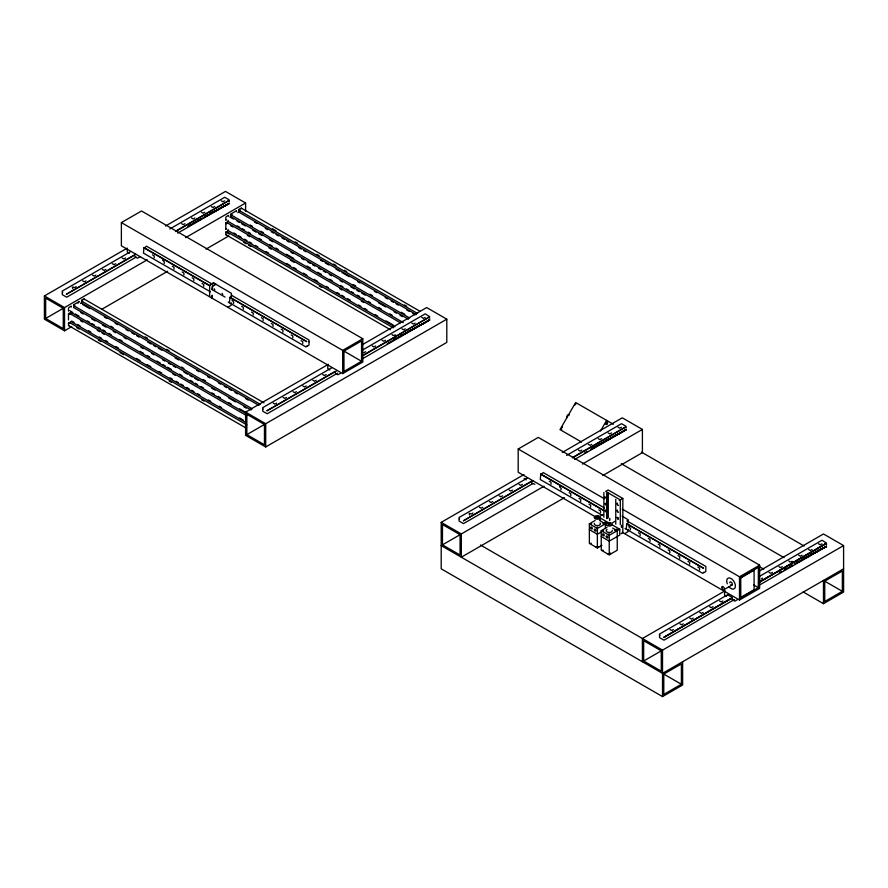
<?xml version="1.0" encoding="UTF-8"?>
<svg xmlns="http://www.w3.org/2000/svg" width="888" height="888" viewBox="0 0 888 888"><rect width="100%" height="100%" fill="white"/><g stroke="black" fill="none" stroke-linecap="round" stroke-linejoin="round"><path stroke-width="1.33" d="M308.98 341.791L309.013 340.026L231.202 295.105M62.138 292.685L62.338 294.694L66.7 297.203L136.153 257.109M262.626 409.224L262.826 411.266L267.177 413.775L337.629 373.104M458.952 519.091L459.151 521.101L463.503 523.609L532.955 483.516M659.429 635.664L659.629 637.673L663.991 640.181L734.432 599.511M263.214 409.102L262.626 407.714L331.879 367.732M459.54 518.936L458.952 517.549L527.206 478.144M660.028 635.508L659.429 634.121L727.694 594.716M76.102 286.569C75.136 289.399 71.173 284.693 72.738 288.633M86.003 280.852L84.327 281.829L82.64 280.852M95.904 275.136L94.228 276.113L92.541 275.136M105.805 269.419L104.129 270.396L102.442 269.419M115.706 263.703L114.03 264.68L112.343 263.703M125.608 257.986L123.932 258.963L122.244 257.986M185.015 223.687L183.339 224.664L181.652 223.687M194.916 217.971L193.24 218.948L191.553 217.971M204.817 212.254L203.141 213.231L201.454 212.254M214.718 206.538L213.042 207.514L211.355 206.538M224.62 200.821L222.944 201.798L221.256 200.821M276.59 403.141L274.903 404.118L273.227 403.141M286.491 397.424L284.804 398.401L283.128 397.424M296.392 391.708L294.705 392.685L293.029 391.708M306.293 385.991L304.606 386.968L302.93 385.991M316.195 380.275L314.507 381.252L312.831 380.275M326.096 374.558L324.409 375.535L322.733 374.558M365.701 351.692L364.013 352.669M375.602 345.976L373.915 346.953L372.239 345.976M385.503 340.259L383.816 341.236L382.14 340.259M405.305 328.826L403.618 329.803L401.942 328.826M415.207 323.11L413.519 324.087L411.843 323.11M425.108 317.393L423.421 318.37L421.745 317.393M472.904 512.975C471.939 515.806 467.976 511.1 469.552 515.04M482.806 507.259L481.13 508.236L479.453 507.259M492.707 501.542L491.031 502.519L489.355 501.542M502.608 495.826L500.932 496.803L499.256 495.826M512.509 490.109L510.833 491.086L509.157 490.109M522.41 484.393L520.734 485.37L519.058 484.393M581.829 450.094L580.142 451.071L578.465 450.094M591.73 444.377L590.043 445.354L588.367 444.377M601.631 438.661L599.944 439.638L598.268 438.661M611.532 432.944L609.845 433.921L608.169 432.944M621.434 427.228L619.746 428.205L618.07 427.228M602.375 550.138L603.396 550.382M608.846 553.657L609.645 553.657M673.393 629.548L671.716 630.524L670.029 629.548M683.294 623.831L681.618 624.808L679.931 623.831M693.195 618.115L691.519 619.091L689.832 618.115M703.096 612.398L701.42 613.375L699.733 612.398M712.997 606.682L711.321 607.658L709.634 606.682M722.899 600.965L721.223 601.942L719.535 600.965M762.503 578.099L761.26 579.043M772.405 572.383L770.729 573.359L769.041 572.383M782.306 566.666L780.63 567.643L778.943 566.666M802.108 555.233L800.432 556.21L798.745 555.233M812.009 549.517L810.333 550.493L808.646 549.517M821.911 543.8L820.235 544.777L818.547 543.8M62.726 292.552L62.138 291.142L130.403 251.737M69.641 314.396L70.851 311.189M74.814 305.439L73.604 307.537L251.082 410.001M70.219 314.363L71.273 312.532M69.641 323.543L70.851 321.445L245.932 422.522M80.564 303.518L82.739 300.866L81.552 301.121L81.552 300.344M226.962 223.565L228.172 220.368M229.959 217.26L232.134 214.607L230.947 214.863L230.947 214.086M228.172 229.515L226.962 232.712L229.359 234.099M237.884 212.687L240.049 210.034M600.51 431.002L606.637 420.39M154.201 257.798L154.201 255.855L152.514 254.878M164.102 263.514C166.067 261.261 160.007 260.184 164.202 259.574M174.004 269.231L174.004 267.288L172.316 266.311M183.905 274.947L183.905 273.005L182.218 272.028M193.806 280.663L193.806 278.721L192.119 277.744M203.707 286.38L203.707 284.438L202.031 283.461M214.852 289.954L214.152 288.744M222.766 294.527L222.067 293.318M233.411 303.53C235.376 301.276 229.315 300.2 233.511 299.589M243.312 309.246L243.312 307.304L241.636 306.327M253.213 314.963L253.213 313.02L251.537 312.043M263.114 320.679L263.114 318.736L261.438 317.76M273.016 326.396L273.016 324.453L271.339 323.476M282.917 332.112L282.917 330.17L281.241 329.193M292.818 337.829L292.818 335.886L291.142 334.909M302.719 343.545L302.719 341.603L301.043 340.626M551.004 484.204L551.004 482.262L549.328 481.285M560.905 489.921C562.87 487.667 556.82 486.58 561.005 485.98M570.806 495.637L570.806 493.695L569.13 492.718M580.708 501.354L580.708 499.411L579.032 498.434M590.609 507.07L590.609 505.128L588.933 504.151M606.393 497.968L606.393 497.191M606.393 504.828L606.393 504.051M600.51 512.787L600.51 510.844L598.834 509.867M606.393 511.688L606.393 510.911M630.214 529.936C632.178 527.683 626.129 526.606 630.325 525.996M640.115 535.653L640.115 533.71L638.439 532.733M650.016 541.369L650.016 539.427L648.34 538.45M659.917 547.086L659.917 545.143L658.241 544.166M669.818 552.802L669.818 550.86L668.142 549.883M679.72 558.519L679.72 556.576L678.044 555.599M689.621 564.235L689.621 562.293L687.945 561.316M699.522 569.952L699.522 568.009L697.846 567.032M826.284 543.578L758.285 582.817L826.573 543.112L822.01 540.259L758.541 576.911M121.379 222.599L141.503 210.989L362.815 338.761L362.815 361.993L342.701 373.604L121.379 245.832L121.379 222.599L342.701 350.372L362.815 338.761M71.717 326.64L64.524 330.802L44.4 319.181L44.4 295.948L127.139 248.174M165.512 226.018L225.474 191.408L245.599 203.019L245.599 211.222M169.797 228.993L224.72 197.28L229.082 199.8L229.282 200.444L175.524 231.535M135.575 254.312L66.323 294.294L135.92 254.323M176.179 230.88L228.716 200.544L229.282 201.676M177.744 233.1L229.282 203.341M140.071 256.721L137.496 258.197L134.887 256.699M45.654 318.459L63.259 328.616L63.259 308.291L45.654 298.124L45.654 318.459L63.647 308.069M44.4 295.948L64.524 307.57L147.264 259.796M185.636 237.64L245.599 203.019M71.129 306.216L69.275 307.292A1.121 0.644 -60 0 0 68.476 308.658L68.476 310.811M73.748 304.706L79.054 301.643M81.674 300.133L83.528 299.056A1.121 0.644 -60 0 1 84.327 299.511M228.449 215.396L226.584 216.461A1.121 0.644 -60 0 0 225.796 217.838L225.796 219.991M231.058 213.886L236.363 210.822M238.983 209.313L240.848 208.236A1.121 0.644 -60 0 1 241.636 208.691M77.989 303.174L79.176 301.709M238.861 209.513L238.861 210.29L239.827 209.734M68.598 310.878L69.275 310.489M225.907 220.058L226.584 219.669M68.598 313.619L69.275 313.231L246.753 415.706M225.907 222.799L226.584 222.411L400.466 322.799M225.907 229.204L226.584 228.815M68.598 322.766L69.275 322.377L246.753 424.853M225.907 231.946L226.584 231.557L393.273 327.794M101.698 309.335L167.654 271.251M206.027 249.106L228.804 235.942M215.762 284.315L212.676 286.103L212.199 289.666M228.083 307.07L231.169 305.283L231.413 302.864M306.971 345.798L306.038 346.997L228.227 302.075M307.37 346.231L309.013 345.055L309.013 341.813M363.114 344.255L426.673 307.57L446.797 319.181L446.797 342.413L265.712 446.953L245.599 435.342L245.599 412.11L328.338 364.335M362.926 349.817L425.208 313.853L429.759 316.716L362.604 355.788M334.865 371.573L266.811 410.867L336.608 370.851M362.326 355.722L429.193 317.116L429.759 318.248M362.704 358.63L429.759 319.913M340.559 373.293L337.984 374.769L335.375 373.271L335.02 371.85M361.56 361.272L343.956 371.428L343.956 351.104L361.56 340.937L361.56 361.272L343.612 350.904M246.853 434.609L264.458 444.777L264.458 424.453L246.853 414.285L246.853 434.609L264.846 424.231M245.599 412.11L265.712 423.72L446.797 319.181M595.948 517.138L518.192 472.238L518.192 449.006L538.306 437.396L759.629 565.168L759.629 588.4L739.504 600.01L622.266 532.323M682.639 661.749L682.639 684.981L662.526 696.592L441.203 568.82L441.203 522.355L523.953 474.581M562.326 452.425L622.288 417.815L642.401 429.426L642.401 452.658L602.83 475.502M566.611 455.4L621.533 423.687L625.885 426.207L626.084 426.884L572.338 457.931M540.759 474.003L540.27 479.542L602.552 515.506M531.191 481.407L463.647 520.679M572.982 457.287L625.518 426.95L626.084 428.083M463.403 520.779L532.933 480.686M574.547 459.507L626.084 429.748M442.468 544.866L460.073 555.022L460.073 534.698L442.468 524.531L442.468 544.866L460.45 534.476M441.203 522.355L461.327 533.966L544.067 486.202M582.439 464.047L642.401 429.426M564.457 497.657L461.327 557.198L461.327 533.966M622.832 498.446L608.18 489.987L605.66 491.441L620.312 499.9L622.832 498.446L622.832 532.745L621.156 533.71M605.472 510.078C603.74 510.911 608.313 514.119 606.271 510.3M618.525 505.261C618.237 506.571 615.806 502.697 617.526 503.174M600.876 515.728L602.974 514.518M601.931 545.343L597.369 547.985L589.366 543.367L589.366 523.831L595.082 520.534M617.349 510.078C616.028 509.69 618.215 513.464 618.525 512.121M589.366 523.831L597.369 528.449L607.88 522.388L599.877 517.76M618.525 518.981C617.193 520.723 618.326 516.971 616.439 517.471M612.753 522.588L614.851 521.378M612.676 528.06L617.249 530.691L617.249 550.227L609.246 554.845L601.243 550.227L601.243 530.691L606.959 527.394M601.931 531.623L597.369 534.265L589.366 529.648M601.243 530.691L609.246 535.309L619.757 529.248L619.757 535.053L609.246 541.125L601.243 536.507M624.897 533.466L627.983 531.69L628.216 529.27M703.773 572.194L702.841 573.404L625.041 528.482M704.173 572.638L705.816 571.461L705.816 566.433L626.817 520.823M622.266 509.09L739.504 576.778L759.629 565.168M723.998 589.643L731.945 585.059M725.152 590.742L642.401 638.516L642.401 661.749M758.729 571.361L823.476 533.966L843.6 545.587L843.6 592.052L823.476 603.662L803.14 591.93M731.679 597.979L663.847 637.351M759.14 582.128L826.007 543.523L826.573 544.655M664.124 637.251L732.023 597.99M663.891 637.351L732.223 597.946M758.319 585.725L826.573 546.32M737.362 599.7L734.787 601.176L732.178 599.666L731.823 598.257M758.363 587.667L740.759 597.835L740.759 577.511L758.363 567.343L758.363 587.667L753.579 584.915M643.667 661.016L661.271 671.184L661.271 650.86L643.667 640.692L643.667 661.016L661.649 650.638M480.464 545.021L662.526 650.127L843.6 545.587M843.6 568.82L662.526 673.359L441.203 545.587M681.385 684.248L663.78 694.416L663.78 674.092L681.385 663.924L681.385 684.248L663.436 673.892M842.346 591.33L824.741 601.487L824.741 581.163L842.346 570.995L842.346 591.33L824.397 580.963M534.898 484.271L531.69 483.105M187.912 226.385L190.421 224.986M192.763 223.687L196.459 221.623M198.812 220.313L201.287 218.936M214.441 211.355L229.082 203.452L203.652 217.616L229.082 203.452L209.834 214.052M387.279 343.578L429.559 320.024L398.179 337.429M584.726 452.791L587.146 451.448M590.775 449.417L625.885 429.859L590.875 449.273M779.253 572.682L781.673 571.328M783.993 570.04L786.413 568.686M788.844 567.343L792.473 565.312M794.893 563.969L826.373 546.431L811.865 554.101M189.244 225.541L196.559 221.478M198.901 220.191L201.376 218.814M393.351 340.104L395.837 338.716M785.425 569.13L787.834 567.798M790.242 566.455L792.651 565.123M794.982 563.836L826.373 546.431L811.787 554.145M195.493 221.956L202.697 217.993M205.028 216.705L207.492 215.351M394.783 339.183L397.18 337.862M399.5 336.585L401.975 335.22M404.306 333.944L429.559 320.024L413.697 328.582M592.207 448.418L594.705 447.041M597.025 445.765L625.885 429.859L611.244 437.762M796.303 562.992L798.789 561.627M801.109 560.35L826.373 546.431L805.627 557.62M209.934 213.908L229.082 203.452M400.932 335.653L403.319 334.354M405.705 333.056L429.559 320.024M593.684 447.441L596.07 446.142M598.368 444.888L600.843 443.534M603.152 442.28L625.885 429.859M802.441 559.507L804.905 558.152M807.225 556.887L826.373 546.431M204.673 216.617L207.204 215.251M209.557 213.986L212.066 212.632M408.902 331.169L411.333 329.859M606.371 440.393L608.868 439.038M210.944 213.042L213.364 211.755M609.745 553.712L608.757 553.712M143.945 247.597L143.456 253.136L210.523 291.852M604.562 496.892C605.894 498.246 607.47 499.6 606.271 496.581M617.604 517.382L618.281 517.771M597.224 546.708L597.224 547.33M619.302 500.444L619.358 500.444M591.031 543.045L591.031 543.689M606.06 522.011L606.637 522.621M626.939 523.809L628.216 522.777L628.216 519.769L622.144 516.117M606.959 493.473L607.514 493.573L606.948 493.462M606.06 503.285C602.863 503.13 608.524 507.747 606.271 503.441M230.059 297.369L231.413 296.37L231.413 293.362L215.762 284.182L212.276 286.191L212.043 289.577L225.03 297.08M214.019 283.316L213.187 282.839L209.635 285.437L209.635 296.414M213.908 283.25L216.006 284.46L213.431 282.972M241.403 208.181L420.08 311.333M613.342 424.264L575.646 402.508L560.006 429.603L581.607 442.08M272.427 228.727L276.024 230.802M295.216 241.88L297.613 243.268M316.794 254.345L319.203 255.733M333.588 264.036L335.986 265.423M344.378 270.274L346.775 271.65M404.34 304.884L406.737 306.271M238.861 210.29L417.538 313.453M238.839 212.132L416.317 314.607M254.479 222.044L256.876 223.432M265.268 228.283L267.665 229.67M271.262 231.746L273.659 233.122M276.057 234.51L278.455 235.897M282.051 237.973L284.46 239.36M286.857 240.748L289.255 242.124M298.845 247.663L301.243 249.051M303.641 250.438L306.038 251.826M320.435 260.129L322.832 261.516M325.23 262.904L328.826 264.979M336.019 269.131L339.616 271.206M342.013 272.594L349.206 276.745M357.609 281.596L360.006 282.972M374.392 291.286L376.79 292.674M385.181 297.513L387.579 298.901M391.186 300.976L393.584 302.364M395.981 303.752L398.379 305.128M406.771 309.979L409.168 311.366M412.765 313.442L415.162 314.818M250.116 224.997L252.514 226.385M260.906 231.224L263.314 232.612M353.246 284.537L355.644 285.925M370.041 294.228L372.438 295.615M401.21 312.232L404.817 314.308M230.947 214.863L409.623 318.026M641.425 452.092L804.117 546.031M230.913 216.705L408.402 319.181M230.969 217.627L233.366 219.003M236.963 221.09L239.36 222.466M241.758 223.854L245.354 225.929M252.547 230.081L256.144 232.157M258.541 233.544L262.138 235.62M269.342 239.782L272.938 241.858M290.92 252.236L293.318 253.624M301.72 258.475L304.118 259.851M307.714 261.938L310.112 263.314M312.509 264.702L314.907 266.089M318.503 268.165L320.901 269.552M323.299 270.929L325.696 272.316M329.293 274.392L331.69 275.779M340.093 280.63L342.491 282.007M350.882 286.857L354.479 288.933M356.876 290.321L359.274 291.708M361.671 293.084L365.268 295.16M378.466 302.786L385.658 306.937M394.05 311.777L396.448 313.164M400.044 315.24L402.453 316.628M237.374 225.896L239.771 227.284M242.18 228.671L244.577 230.048M248.174 232.134L250.571 233.511M258.963 238.361L261.361 239.749M269.752 244.589L272.15 245.976M275.757 248.052L278.155 249.439M286.546 254.29L293.739 258.441M306.926 266.056L310.534 268.132M317.726 272.283L321.323 274.359M329.714 279.209L332.112 280.597M340.504 285.437L342.901 286.824M346.509 288.9L348.906 290.287M351.304 291.675L353.702 293.051M357.298 295.138L359.696 296.514M362.093 297.902L364.491 299.289M368.087 301.365L370.485 302.753M378.876 307.592L381.285 308.98M389.677 313.83L392.074 315.207M228.172 221.467L403.252 322.555M230.558 225.641L232.956 227.028M247.341 235.342L249.739 236.719M268.931 247.796L271.328 249.184M290.509 260.262L294.117 262.337M339.682 288.644L342.08 290.032M361.261 301.11L363.669 302.497M233.777 232.967L236.175 234.354M238.572 235.742L240.981 237.118M244.577 239.205L246.975 240.581M249.373 241.969L251.77 243.356M255.367 245.432L257.764 246.82M266.156 251.659L268.553 253.047M286.546 263.436L290.143 265.512M293.739 267.588L296.137 268.975M303.33 273.127L306.926 275.202M314.13 279.354L317.726 281.429M326.118 286.28L328.516 287.668M336.907 292.507L339.305 293.895M341.702 295.282L344.1 296.659M347.708 298.745L350.105 300.122M358.497 304.973L360.894 306.36M364.491 308.436L366.888 309.823M375.28 314.663L377.678 316.05M386.08 320.901L393.273 325.052M228.172 230.614L394.86 326.851M243.745 242.413L246.143 243.789M248.54 245.177L250.938 246.564M319.291 286.025L321.689 287.412M226.029 234.821L390.309 329.67M621.3 463.714L784.004 557.642M758.885 566.366L763.669 569.13M518.192 449.006L604.317 498.734M604.328 507.836L543.234 472.571L541.136 474.458L603.185 510.3M212.299 284.193L146.431 246.165L144.333 248.052L208.769 285.281M540.792 474.003L604.073 510.545M627.061 524.087L703.485 568.209L626.762 523.643L626.24 529.181M143.989 247.597L209.89 285.692M306.604 341.536L229.959 297.236L229.426 302.775M230.258 297.68L306.626 341.591M611.765 524.619L619.757 529.248M599.655 520.534L605.361 523.831L605.361 528.482M727.627 594.76L731.978 597.269M526.073 479.853L524.098 478.432M726.551 596.425L724.575 595.004L724.575 591.441M129.26 253.446L127.284 252.026L127.284 248.462M329.748 370.019L327.772 368.598L327.772 365.035M84.094 299.001L263.969 402.852M145.099 336.863L147.497 338.25M166.678 349.328L169.075 350.704M81.552 301.121L260.228 404.273M81.53 302.963L259.007 405.428M82.773 304.562L89.966 308.724M104.351 317.027L106.76 318.415M115.151 323.254L117.549 324.642M125.941 329.492L128.338 330.88M131.935 332.956L134.332 334.332M136.73 335.72L139.127 337.107M147.53 341.958L151.127 344.033M153.524 345.41L155.922 346.797M158.319 348.185L161.916 350.261M175.114 357.875L178.71 359.951M196.692 370.34L199.09 371.728M207.481 376.568L209.89 377.955M218.282 382.806L220.679 384.182M224.276 386.258L226.673 387.645M229.071 389.033L231.468 390.42M235.065 392.496L237.462 393.872M245.865 398.723L248.263 400.111M110.789 326.207L113.187 327.583M181.541 367.055L183.938 368.431M203.13 379.509L205.528 380.897M252.303 408.846L73.626 305.694L73.626 304.917M80.841 312.598L83.239 313.986M91.642 318.836L95.238 320.912M102.431 325.064L106.027 327.139M113.22 331.291L115.618 332.678M124.02 337.529L126.418 338.905M140.804 347.219L143.201 348.607M151.593 353.446L154.001 354.834M162.393 359.684L164.791 361.061M168.387 363.137L170.785 364.524M173.182 365.911L175.58 367.299M183.971 372.139L187.568 374.214M189.977 375.602L192.374 376.989M194.772 378.377L198.368 380.453M211.555 388.067L215.151 390.143M228.349 397.757L235.542 401.909M243.934 406.76L246.331 408.147M70.474 311.189L72.872 312.565M75.269 313.952L78.865 316.028M87.257 320.879L89.655 322.266M92.052 323.643L94.45 325.03M98.057 327.106L100.455 328.493M102.853 329.881L105.25 331.257M108.847 333.344L111.244 334.721M119.636 339.571L122.033 340.959M140.027 351.337L143.623 353.413M147.219 355.489L149.617 356.876M156.81 361.028L160.406 363.114M162.804 364.491L165.212 365.878M167.61 367.266L171.206 369.341M179.598 374.192L181.996 375.569M190.387 380.419L192.785 381.807M195.182 383.183L197.58 384.571M201.188 386.646L203.585 388.034M211.977 392.885L214.374 394.261M217.971 396.348L220.368 397.724M228.76 402.575L231.158 403.962M239.56 408.802L246.753 412.953M70.851 312.299L245.932 413.375M80.442 320.624L82.839 322.011M97.225 330.314L99.623 331.701M102.02 333.089L104.418 334.476M172.772 373.937L175.169 375.324M71.673 321.023L74.07 322.411M77.667 324.486L80.064 325.874M88.456 330.713L90.853 332.101M99.256 336.952L101.654 338.328M105.25 340.404L107.648 341.791M116.039 346.642L118.437 348.029M136.43 358.408L140.027 360.484M147.219 364.646L150.816 366.722M159.207 371.561L161.605 372.949M170.008 377.8L172.405 379.176M176.002 381.252L178.399 382.639M180.797 384.027L183.194 385.414M186.791 387.49L189.188 388.877M191.586 390.254L193.984 391.641M197.58 393.717L199.989 395.105M208.38 399.955L210.778 401.332M219.169 406.182L221.567 407.57M239.56 417.948L243.157 420.024M76.834 327.694L79.243 329.082M98.424 340.16L100.821 341.536M120.013 352.614L123.61 354.689M169.175 381.008L171.573 382.384M201.554 399.7L203.951 401.076M68.709 325.641L246.187 428.105M531.69 482.484L531.346 481.685M788.844 560.95C789.821 563.78 793.783 559.074 792.207 563.014M392.041 334.543C393.007 337.373 396.969 332.667 395.404 336.608M621.5 525.219L621.5 527.095M609.612 518.359L609.623 520.235M621.5 525.674L621.5 527.272M609.623 518.814L609.623 520.412M823.476 580.43L823.476 603.662M739.504 576.778L739.504 600.01M662.526 650.127L662.526 696.592M620.312 499.9L620.312 524.597M615.761 499.322L615.761 524.153M609.246 535.309L609.246 554.845M608.28 492.94L608.28 517.826M606.926 493.895L606.926 518.592M606.904 493.739L606.893 518.492M606.704 493.573L606.704 518.27M603.884 492.463L603.884 517.293M597.369 528.449L597.369 547.985M342.701 350.372L342.701 373.604M265.712 423.72L265.712 446.953M236.486 210.889L236.486 211.666M228.571 215.462L228.571 216.239M226.584 222.411L226.584 223.787M226.584 231.557L226.584 232.667M225.796 223.01L225.796 229.137M225.796 232.157L225.796 234.299A1.121 0.644 -60 0 0 226.584 234.765M212.199 297.902L212.199 295.16L212.043 298.401M71.251 306.282L71.251 307.059M68.476 313.83L68.476 319.958M68.476 322.977L68.476 325.13A1.121 0.644 -60 0 0 69.275 325.585M64.524 307.57L64.524 330.802M615.229 529.814A1.121 0.644 60 0 1 616.017 530.269M616.416 529.126A1.121 0.644 60 0 1 617.204 529.581M610.456 553.024A1.399 0.81 0 0 1 609.779 554.168A1.399 0.81 0 0 1 607.892 553.635M612.221 530.236A3.086 1.776 0 0 1 608.447 532.412A3.086 1.776 0 0 1 607.07 529.437M603.341 522.954A1.121 0.644 60 0 1 604.14 523.409M599.777 519.524A1.121 0.644 60 0 1 600.577 519.98M604.528 522.266A1.121 0.644 60 0 1 605.327 522.721M598.767 546.564A1.399 0.81 0 0 1 598.068 547.263M597.002 547.341A1.399 0.81 0 0 1 595.959 546.564M600.033 522.943A3.086 1.776 0 0 1 597.768 525.596A3.086 1.776 0 0 1 594.394 523.376M567.066 417.626A1.776 1.021 -60 0 1 567.543 415.24A1.776 1.021 -60 0 1 569.297 415.062M574.78 405.25A1.421 0.821 -60 0 1 574.936 404.917M575.391 404.362A1.421 0.821 -60 0 1 575.912 404.051M561.738 429.426A1.421 0.821 -60 0 1 561.582 429.281M561.471 428.46A1.421 0.821 -60 0 1 561.738 427.783M561.949 427.483A1.421 0.821 -60 0 1 562.448 427.039M727.283 583.86A6.161 3.552 60 0 1 730.302 578.132A6.161 3.552 60 0 1 735.342 586.868A6.161 3.552 60 0 1 728.882 586.613M729.792 582.794A1.776 1.021 60 0 1 731.168 582.14A1.776 1.021 60 0 1 732.289 584.482A1.776 1.021 60 0 1 730.724 584.737M590.487 523.754L591.586 523.831L590.487 523.754M596.825 527.405L597.924 527.494L596.825 527.405M603.163 523.754L604.262 523.831L603.163 523.754M602.375 530.613L603.474 530.691L602.375 530.613M608.702 534.265L609.812 534.354L608.702 534.265M615.04 530.613L616.139 530.691L615.095 530.536M754.09 570.218L740.315 578.177L740.315 597.691L754.09 589.732L754.09 570.218M606.282 536.507A1.121 0.644 60 0 0 607.47 537.984A1.121 0.644 60 0 0 607.47 536.396A1.121 0.644 60 0 0 606.282 536.507M602.652 534.609A1.121 0.644 60 0 0 603.962 535.841A1.121 0.644 60 0 0 603.662 534.121A1.121 0.644 60 0 0 602.652 534.609M608.691 524.852A1.121 0.644 0 0 0 610.367 524.297A1.121 0.644 0 0 0 608.691 523.731A1.121 0.644 0 0 0 608.691 524.852M607.07 525.552A3.086 1.776 0 0 0 612.221 524.753A3.086 1.776 0 0 0 608.447 522.577A3.086 1.776 0 0 0 607.07 525.552M594.394 529.648A1.121 0.644 60 0 0 595.582 531.124A1.121 0.644 60 0 0 595.582 529.537A1.121 0.644 60 0 0 594.394 529.648M590.775 527.75A1.121 0.644 60 0 0 592.085 528.982A1.121 0.644 60 0 0 591.774 527.261A1.121 0.644 60 0 0 590.775 527.75M596.57 517.893A1.121 0.644 0 0 0 598.445 517.604A1.121 0.644 0 0 0 597.069 516.805A1.121 0.644 0 0 0 596.57 517.893M595.182 518.692A3.086 1.776 0 0 0 600.344 517.893A3.086 1.776 0 0 0 596.57 515.717A3.086 1.776 0 0 0 595.182 518.692M606.893 424.187A1.421 0.821 -60 0 0 607.348 421.989A1.421 0.821 -60 0 0 605.66 423.476A1.421 0.821 -60 0 0 606.893 424.187M721.855 587.379A1.776 1.021 60 0 0 723.731 589.732A1.776 1.021 60 0 0 723.731 587.212A1.776 1.021 60 0 0 721.855 587.379"/></g></svg>
